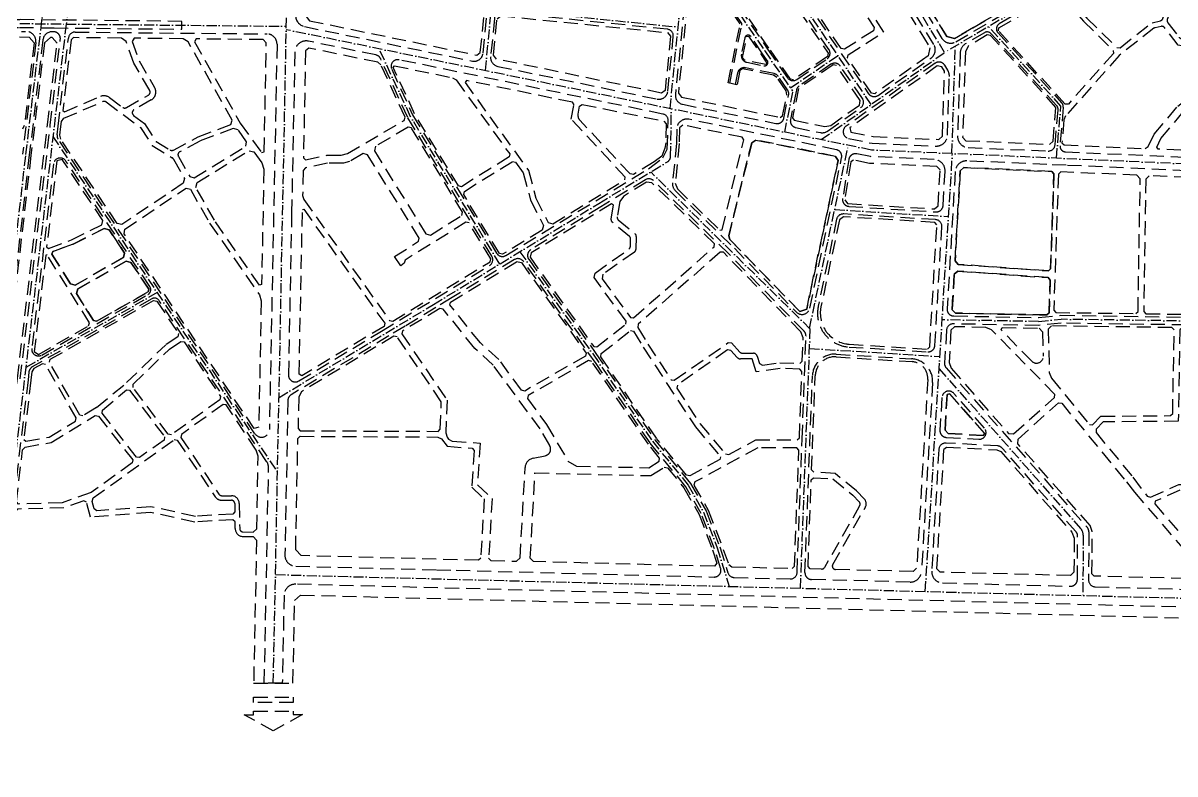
# Model space of a CAD drawing. Header units: metres. Extents: x 566631 to 574417, y 2062953 to 2068466.
# Drawn here: x 569713 to 570737, y 2065749 to 2066417 of the extents above; entities that cross this region are included whole.
import ezdxf

# ---------------------------------------------------------------- set-up
doc = ezdxf.new("R2010")
doc.units = ezdxf.units.M
doc.linetypes.add('ACAD_ISO10W100', pattern=[18.5, 12, -3, 0.5, -3])
doc.linetypes.add('HIDDEN', pattern=[0.375, 0.25, -0.125])
for name, color, linetype in [('LogDg phu', 7, 'CONTINUOUS'), ('TimDg', 222, 'CONTINUOUS'), ('ViaHeSphu', 32, 'CONTINUOUS')]:
    doc.layers.add(name, color=color, linetype=linetype)

msp = doc.modelspace()

# ---------------------------------------------------------------- linework, layer by layer
at = {"layer": 'LogDg phu', "linetype": 'HIDDEN', "ltscale": 50}
for points in [[(570440.3, 2066482.4, -0.370881), (570432.6, 2066483.6), (570369.8, 2066557.9), (570332.4, 2066614.4, -0.125421), (570331.5, 2066617.2), (570303.5, 2066595.5, 0.396816), (570302.8, 2066591.5), (570464.6, 2066354.4, 0.419095), (570473, 2066352.9), (570520, 2066386.1, 0.395542), (570522.5, 2066398.2), (570467.1, 2066488.3, 0.414214), (570454.7, 2066491.2)], [(570951.9, 2066603.1, 0.44903), (570945.3, 2066609.2), (570932.1, 2066607.9), (570914.4, 2066603.5), (570894.2, 2066593), (570836.9, 2066564), (570819.5, 2066556.8), (570704.4, 2066489.1), (570580.7, 2066416.4, 0.476007), (570579.5, 2066408.7), (570636.5, 2066346.1, -0.208888), (570637.7, 2066342.3), (570634.8, 2066308.1, 0.426383), (570639.6, 2066302.7), (570934.2, 2066289.6, 0.420275), (570944.7, 2066299.4)], [(570641, 2066513.7), (570635.1, 2066517.5), (570626.1, 2066535.4), (570626.5, 2066542.3), (570610.8, 2066573.4, 0.438535), (570598, 2066577), (570478.8, 2066503.7, 0.414214), (570475.8, 2066491.3), (570529.8, 2066403.6, 0.407251), (570542, 2066400.5), (570657.8, 2066468, 0.397184), (570660.1, 2066475.9)], [(570132.1, 2066497.5, 0.41277), (570126.8, 2066504.1), (569963.4, 2066520.7, 0.438366), (569956.8, 2066514.9), (569955, 2066424.1, 0.361591), (569963, 2066414.1), (570112.2, 2066383.4, 0.445651), (570121.7, 2066390.5)], [(570342.7, 2066520.6, 0.416416), (570334.3, 2066522.2), (570309.9, 2066505.3, 0.219916), (570307.4, 2066501), (570306.8, 2066494.9, 0.176112), (570307.3, 2066492.9), (570374.7, 2066394.1), (570392.4, 2066368.6, 0.41252), (570400.7, 2066367), (570427.7, 2066385.4, 0.414214), (570429.2, 2066393.8)], [(569741.4, 2066419.9), (569709.7, 2066420.3, -0.255677), (569641.5, 2066458.6), (569637.1, 2066465.8), (569631.1, 2066462.1), (569635.6, 2066454.9, 0.255677), (569709.6, 2066413.3), (569740.4, 2066412.9), (569853.8, 2066411.7), (569853.9, 2066418.7)], [(570393.4, 2066353.2, 0.204591), (570392.5, 2066357.8), (570384.2, 2066369.8, 0.193246), (570380.5, 2066372.2), (570355.2, 2066377.4, 0.414214), (570348.1, 2066372.8), (570346, 2066362.6), (570341.1, 2066363.6), (570351.8, 2066415.4, 0.203058), (570351.3, 2066417.7), (570342.1, 2066431.2, 0.212323), (570338, 2066433.8), (570307.4, 2066437.9, 0.424984), (570300.6, 2066432.6), (570292.8, 2066353.6, 0.384061), (570299.1, 2066345), (570382.1, 2066327.9, 0.414214), (570389.2, 2066332.6)], [(570285.5, 2066411.7), (570138.3, 2066426.6, 0.415388), (570131.8, 2066421.2), (570128.5, 2066387.3, 0.383462), (570134.8, 2066378.7), (570276.5, 2066349.6, 0.445025), (570286.1, 2066356.7), (570290.9, 2066405.2, 0.41365)], [(570369.7, 2066390.8), (570360, 2066405.1, 0.66243), (570354.5, 2066404), (570351.5, 2066389.4, 0.414214), (570356.2, 2066382.3), (570371.4, 2066379.2, 0.6761), (570374.5, 2066383.9)], [(570633, 2066340.1, 0.208888), (570631.8, 2066343.9), (570573.7, 2066407.6, 0.355007), (570567.5, 2066408.6), (570550.5, 2066398.6, 0.257245), (570546.1, 2066391.1), (570543.7, 2066316.8, 0.410583), (570553.2, 2066306.5), (570624.1, 2066303.4, 0.402148), (570630.4, 2066308.9)], [(570129.5, 2066209.9), (570054.7, 2066333.2), (570030.7, 2066385.4, 0.238536), (570026.5, 2066388.8), (569966.4, 2066401.1, 0.468872), (569954.4, 2066391.5), (569951.5, 2066248.2), (569948.7, 2066104.2, 0.590039), (569957.8, 2066098.9), (570031.3, 2066143.2), (570127.5, 2066201.6, 0.413892)], [(570268.9, 2066287.7), (570281.7, 2066297.4), (570285.4, 2066305), (570286.4, 2066330.2, 0.367472), (570281.7, 2066336.3), (570227.1, 2066347.5), (570047.1, 2066384.5, 0.614812), (570040.5, 2066376.1), (570059.1, 2066335.6), (570133.8, 2066212.5, 0.414778), (570142, 2066210.5)], [(570523.7, 2066381.4), (570444.5, 2066325.4, 0.656426), (570446.8, 2066314.6), (570467.7, 2066310.3), (570524.3, 2066307.8, 0.417851), (570534.7, 2066317.5), (570536.4, 2066369.8, 0.145658), (570534.9, 2066375.3), (570532.3, 2066379.6, 0.43446)], [(570457.5, 2066341.9, 0.409349), (570459, 2066350.2), (570439.4, 2066378.9, 0.414214), (570431.1, 2066380.5), (570402.9, 2066361.3, 0.194747), (570400.4, 2066357.5), (570395.1, 2066331.4, 0.414214), (570399.7, 2066324.3), (570421.7, 2066319.8, 0.207419), (570428, 2066321.1)], [(570440.6, 2066297.5, 0.415898), (570435.9, 2066304.6), (570304.7, 2066331.6, 0.469735), (570293.9, 2066322.9), (570293.7, 2066310.3), (570290.2, 2066275.2, 0.228324), (570292.9, 2066267.9), (570345.2, 2066216.9), (570400.4, 2066160.2, 0.599683), (570412.3, 2066163.7)], [(570532.6, 2066285.3, 0.418485), (570523, 2066295.8), (570466.3, 2066298.4), (570454.1, 2066300.9, 0.427447), (570447, 2066295.9), (570441.5, 2066261.1, 0.442549), (570447, 2066254.2), (570524.4, 2066249.3, 0.415145), (570530.8, 2066255)], [(569825.4, 2066182.8), (569750.8, 2066294.5, 0.696865), (569739.8, 2066291.9), (569720.4, 2066127.9, 0.61522), (569729.3, 2066122), (569823.7, 2066175.7, 0.435395)], [(570773.4, 2066249.1), (570772, 2066279.4, 0.387648), (570766.3, 2066285.1), (570640.2, 2066290.7), (570623.2, 2066291.4), (570552, 2066294.6, 0.409955), (570541.6, 2066285.2), (570534.4, 2066163, 0.426013), (570540.3, 2066156.7), (570615.6, 2066155.3), (570635.6, 2066157.3), (570763.6, 2066155.5, 0.3977), (570769.7, 2066161.1), (570772.1, 2066196)], [(570408.9, 2066138.8, 0.205334), (570407.2, 2066143.2), (570340.2, 2066212), (570273.4, 2066277, 0.342009), (570266.1, 2066277.9), (570226.5, 2066253.8), (570164.2, 2066215.7, 0.435025), (570162.4, 2066207.1), (570221.5, 2066124.3), (570274.6, 2066046.5), (570306.2, 2066007.8), (570320.1, 2065983.4), (570332.3, 2065951.3), (570339.5, 2065928.4, 0.320707), (570345.1, 2065924.2), (570394.8, 2065922.9, 0.410745), (570401, 2065928.6), (570405.5, 2066047.4)], [(570529.7, 2066236, 0.413283), (570524.1, 2066242.4), (570442.4, 2066247.4, 0.371928), (570436.1, 2066242.7), (570419.8, 2066165.3, 0.457586), (570447.2, 2066129.1), (570517.1, 2066124.8, 0.415355), (570523.5, 2066130.4)], [(570302.1, 2066004.9), (570270.3, 2066043.8), (570222.2, 2066114.4), (570212.3, 2066128.5), (570157.7, 2066205.2, 0.393704), (570149.6, 2066206.8), (570094.4, 2066173.1), (570079.8, 2066164.2), (570052.5, 2066147.7), (570037.9, 2066139), (569951.1, 2066086.7, 0.257831), (569948.2, 2066081.7), (569945.5, 2065944.4, 0.412437), (569955.2, 2065934.2), (570080.7, 2065931), (570097.7, 2065930.6), (570327.1, 2065924.6, 0.514338), (570333, 2065932.4), (570327.6, 2065949.6), (570315.6, 2065981.2)], [(570940.7, 2066130.5, 0.415768), (570934.8, 2066136.7), (570889.7, 2066137.5), (570778.6, 2066144.3), (570765.6, 2066148.5), (570635.9, 2066150.3), (570615.9, 2066148.3), (570540, 2066149.7, 0.401645), (570533.9, 2066144.1), (570532.1, 2066114.9, 0.199019), (570533.6, 2066110.5), (570658.9, 2065968.8, -0.184667), (570660.4, 2065964.8), (570660.2, 2065921.9, 0.408534), (570666, 2065915.9), (570763.2, 2065913.3), (570784.1, 2065912.8), (570927.5, 2065909.1, 0.414875), (570935.7, 2065916.9)], [(570501.4, 2065920.1), (570413.8, 2065922.4, -0.417691), (570408, 2065928.6), (570414.6, 2066103.6, -0.421553), (570435.8, 2066122.8), (570502.8, 2066118.6, -0.413074), (570521.5, 2066097.5), (570511.6, 2065929.5, -0.404594)], [(570540.3, 2066087.9, 0.66911), (570529.8, 2066084.3), (570528, 2066055.1, 0.415126), (570533.7, 2066048.7), (570562.7, 2066047.1, 0.666123), (570567.5, 2066057.1)], [(570583.3, 2066039.2, 0.200392), (570579.2, 2066041.2), (570533.4, 2066043.7, 0.413301), (570527, 2066038.1), (570520.7, 2065929.9, 0.423899), (570530.4, 2065919.4), (570644, 2065916.4, 0.419916), (570650.2, 2065922.4), (570650.4, 2065961, 0.184667), (570648.9, 2065965)]]:
    msp.add_lwpolyline(points, format="xyb", close=True, dxfattribs=at)
for points in [[(569632.6, 2066453.1, 0.270605), (569714.7, 2066409.8, -0.46256), (569724.1, 2066399.8), (569712.3, 2066300.7)], [(569710.2, 2066100.8), (569736.9, 2066326.4), (569745.8, 2066402.7, 0.445916), (569739.9, 2066409.4), (569738.4, 2066409.4, 0.382858), (569730.4, 2066402.3), (569718.2, 2066300), (569683.7, 2066000.4)], [(569918.9, 2066052), (569743.9, 2066313.8, -0.178644), (569742.9, 2066317.8), (569743.8, 2066325.5), (569753, 2066403.9, -0.383206), (569759, 2066409.2), (569929.6, 2066407.5, -0.41706), (569938.5, 2066398.3), (569931.7, 2066055.7, -0.733928), (569918.9, 2066052)], [(570925.1, 2065893.1), (569955.1, 2065918.2, 0.415992), (569944.8, 2065908.4), (569943.2, 2065830.1), (569927.2, 2065830.1), (569931, 2066021.6, 0.15345), (569929.3, 2066027.4), (569833.8, 2066170.3, 0.393345), (569827.1, 2066171.9), (569720.9, 2066111.5, 0.238221), (569717.9, 2066106.9), (569717.1, 2066100), (569696.7, 2065927.8)]]:
    msp.add_lwpolyline(points, format="xyb", dxfattribs=at)
msp.add_lwpolyline([(570428, 2066321.1), (570457.5, 2066341.9)], dxfattribs=at)
for points in [[(569917.7, 2065817.7), (569952.8, 2065817.7), (569952.8, 2065813), (569917.7, 2065812.9)], [(569952.8, 2065802.2), (569961.1, 2065802.2), (569935.2, 2065787.8), (569909.4, 2065802.1), (569917.7, 2065802.1), (569917.7, 2065805.3), (569952.8, 2065805.3)]]:
    msp.add_lwpolyline(points, close=True, dxfattribs=at)
at = {"layer": 'TimDg', "linetype": 'ACAD_ISO10W100', "ltscale": 0.75}
for p, q in [((569813.2, 2066941.2), (569751.1, 2066416.3)), ((569935.2, 2065830.1), (569953.8, 2066767.2)), ((570532.2, 2066391), (570373.7, 2066648.9)), ((570466.9, 2066344.8), (570288.8, 2066605.8)), ((570831.7, 2066567.5), (570532.9, 2066391.5)), ((570123.8, 2066374.9), (570139.7, 2066539.3)), ((570288, 2066341.1), (570305.5, 2066518)), ((570303.1, 2066493.7), (570372.2, 2066392.5)), ((569751, 2066416.3), (569693.6, 2065928.1)), ((570635.6, 2066343.4), (570571.2, 2066414.1)), ((570467, 2066304.3), (569946.7, 2066411.3)), ((570057.3, 2066333.8), (570029.3, 2066394.3)), ((570372.2, 2066392.4), (570397, 2066356.6)), ((570538.7, 2066301.2), (570541.7, 2066396.7)), ((570395, 2066359.5), (570437.2, 2066388.3)), ((570422.5, 2066313.5), (570532.9, 2066391.5)), ((570397, 2066355.6), (570389.7, 2066320.2)), ((570288.5, 2066298.8), (570289.2, 2066340.9)), ((570631.6, 2066297), (570635.6, 2066343.4)), ((570136.6, 2066202.9), (570057.1, 2066334.1)), ((569739.2, 2066316.3), (569939, 2066017.5)), ((570412, 2066145.7), (570446.5, 2066308.5)), ((570954.8, 2066282.7), (570467, 2066304.3)), ((570515, 2065911.8), (570539.1, 2066301.1)), ((570224.7, 2066256.8), (570285.6, 2066293.8)), ((570412.7, 2066145.1), (570270.8, 2066284.8)), ((570077.7, 2066167), (570224.7, 2066256.8)), ((570434.4, 2066251.4), (570535.7, 2066245.1)), ((569832, 2066177.5), (569715.1, 2066111)), ((569940.3, 2066084.3), (570077.7, 2066167)), ((570404, 2065914.6), (570412.8, 2066149.4)), ((570615.7, 2066151.8), (570530, 2066153.4)), ((570615.7, 2066151.8), (570635.8, 2066153.8)), ((570766.2, 2066152), (570635.8, 2066153.8)), ((570412, 2066127.9), (570528, 2066120.6)), ((570653.2, 2065967.8), (570527.3, 2066110.1)), ((570655.4, 2065961.7), (570655.1, 2065908.1)), ((569937.2, 2065926.7), (570945.8, 2065900.6))]:
    msp.add_line(p, q, dxfattribs=at)
msp.add_lwpolyline([(569680.8, 2066000.8), (569715.2, 2066300.3), (569743.4, 2066536.9), (569754.9, 2066636.1, 0.129356), (569747.8, 2066686.5), (569675, 2066859.4, -0.010178)], format="xyb", dxfattribs=at)
for points in [[(570129.1, 2066430.5), (570295.2, 2066413.7)], [(569709.7, 2066416.8), (569751, 2066416.3), (569946.8, 2066414.3)], [(570154.5, 2066213.9), (570219.5, 2066122.7), (570272.3, 2066045.3), (570304.2, 2066006.4), (570317.9, 2065982.2), (570330, 2065950.4), (570340.7, 2065916.3)]]:
    msp.add_lwpolyline(points, dxfattribs=at)
for centre, radius, start, end in [((570282.5, 2066298.9), 6, 301.2854, 359.0284), ((570646.4, 2065961.8), 9, 359.6315, 41.4826)]:
    msp.add_arc(centre, radius, start, end, dxfattribs=at)
at = {"layer": 'ViaHeSphu', "linetype": 'HIDDEN', "ltscale": 50}
for points in [[(570656.9, 2066477.4), (570654.8, 2066470.4), (570541, 2066403.4), (570534.1, 2066405.2), (570479.9, 2066493.2), (570481.6, 2066500.1), (570601.8, 2066574), (570608.3, 2066572.2), (570656.9, 2066477.4)], [(570310.1, 2066503), (570336.7, 2066521.4), (570339.5, 2066520.9), (570428.6, 2066390.3), (570428.1, 2066387.5), (570397.8, 2066366.8), (570395, 2066367.4), (570375.9, 2066395), (570310.2, 2066491.3), (570309.3, 2066494.9), (570310.1, 2066503)], [(570460.7, 2066490.2), (570510.9, 2066408.6)], [(570510.9, 2066408.6), (570519.1, 2066395.2), (570517.6, 2066388.1), (570470, 2066354.4), (570467.2, 2066354.9), (570445.9, 2066386.2), (570446.4, 2066389), (570478, 2066409.2), (570442.7, 2066463.7)], [(569709.5, 2066404.8), (569718.1, 2066404.7), (569722.5, 2066399.6), (569713.8, 2066326.1), (569712.1, 2066322.8)], [(570060.9, 2066336.6), (570041.9, 2066377.8), (570043, 2066379.2), (570094.7, 2066368.6), (570097.9, 2066366.6), (570145.4, 2066300.8), (570144.9, 2066298.1), (570102.5, 2066271.7), (570099.8, 2066272.4), (570060.9, 2066336.5)], [(570901.1, 2066356.6), (570932, 2066356.6), (570934, 2066354.6), (570932.7, 2066298.7), (570929.6, 2066295.9), (570722, 2066305), (570720.9, 2066306.9), (570724.5, 2066314.5), (570744.4, 2066338.2), (570798.2, 2066380.7), (570801.1, 2066380.4), (570815, 2066362.7), (570817.2, 2066349.6), (570823.1, 2066338.7), (570846.7, 2066346.2), (570861.1, 2066348.6)], [(570168.7, 2066261.4), (570179.7, 2066239.9), (570183.7, 2066238.8), (570247.8, 2066277.8), (570248.1, 2066280.3), (570200.2, 2066331.6), (570202.7, 2066344.4), (570201.2, 2066346.7), (570106.9, 2066366.1), (570105.7, 2066364.3), (570162.2, 2066286)], [(569783.6, 2066241.7), (569747.4, 2066295.9), (569742.7, 2066294.8), (569733.6, 2066218.1), (569735.3, 2066216.8), (569755.7, 2066224.4), (569782.6, 2066237.9), (569783.6, 2066241.7)], [(570163.9, 2066259.8), (570175.5, 2066237.3), (570174.3, 2066233), (570139, 2066211.6), (570136.3, 2066212.2), (570104.5, 2066264.7), (570105.1, 2066267.5), (570147.8, 2066294), (570150.7, 2066293.5), (570157.5, 2066284), (570164, 2066259.6)], [(570162.1, 2066286.3), (570168.6, 2066261.6)], [(570771, 2066248.9), (570769.6, 2066276.9), (570767.5, 2066279), (570714.2, 2066281.4), (570711.1, 2066278.5), (570709.2, 2066160.8), (570711.2, 2066158.7), (570764.9, 2066158), (570767.1, 2066160), (570769.6, 2066196.2)], [(569771.7, 2066150.7), (569734, 2066211.2), (569732.8, 2066210.9), (569722.6, 2066125.1), (569726.4, 2066122.6), (569771, 2066148), (569771.7, 2066150.7)], [(569778.1, 2066075.3), (569765.8, 2066067.8), (569763.1, 2066068.5), (569736.1, 2066115.5), (569736.8, 2066118.2), (569828.8, 2066170.6), (569831.7, 2066169.9), (569850.9, 2066141.1), (569850.4, 2066138.3), (569839.6, 2066131.2)], [(570275.9, 2066048), (570226.4, 2066120.5), (570226.9, 2066123.4), (570252.8, 2066143.8), (570255.4, 2066143.3), (570264.1, 2066129), (570310.6, 2066058), (570332.8, 2066031.6), (570332.4, 2066029.2), (570305.7, 2066014.7), (570302.7, 2066015.3), (570276.1, 2066047.7)], [(569804.8, 2066097.5), (569839.7, 2066131.2)], [(569842.9, 2066127.3), (569853.1, 2066134.1), (569855.9, 2066133.6), (569888.3, 2066085.1), (569887.8, 2066082.3), (569844.6, 2066051.1), (569841.8, 2066051.5), (569810.5, 2066093.2), (569810.7, 2066096.2), (569842.8, 2066127.3)], [(569778.1, 2066075.4), (569804.8, 2066097.5)], [(569921.7, 2066032.1), (569920.1, 2066037.5), (569894.5, 2066075.9)], [(570694, 2066009.1), (570700.9, 2065999.9), (570765.9, 2065925), (570764.8, 2065922.8), (570665.2, 2065925.4), (570663.2, 2065927.4), (570663.4, 2065965.2), (570661.5, 2065970.4), (570597.2, 2066043.1), (570597.5, 2066047.3), (570633.5, 2066079.4), (570636.3, 2066079.2), (570694, 2066009.1)], [(569959.1, 2066049.7), (570081.5, 2066049.1), (570084.7, 2066047.5), (570089.7, 2066040.9), (570111.9, 2066039.1), (570113.7, 2066037), (570111.7, 2066004.5), (570122.7, 2065994.1), (570119.7, 2065941.5), (570117.6, 2065939.5), (569960, 2065943.6), (569955.1, 2065948.7), (569957.1, 2066047.7), (569959.1, 2066049.7)], [(570167.9, 2066017.1), (570270.9, 2066014.8), (570282.8, 2066022.3), (570285.7, 2066021.8), (570300.4, 2066003.8), (570313.8, 2065980.3), (570325.7, 2065948.9), (570329.5, 2065936.9), (570327.4, 2065934.1), (570166.6, 2065938.3), (570163.7, 2065941.4), (570167.9, 2066017.1)]]:
    msp.add_lwpolyline(points, dxfattribs=at)
for points in [[(570654.8, 2066470.4), (570656.9, 2066477.4), (570608.3, 2066572.2), (570601.8, 2066574), (570481.6, 2066500.1), (570479.9, 2066493.2), (570534.1, 2066405.2), (570541, 2066403.4)], [(570469.5, 2066413.2), (570468.9, 2066410.4), (570443.1, 2066393.9), (570440.2, 2066394.5), (570413.3, 2066434), (570413.8, 2066436.8), (570440.6, 2066454), (570443.4, 2066453.4)], [(570632.4, 2066443.3), (570635.4, 2066442.8), (570655.6, 2066418.9), (570682.1, 2066392.9), (570682.2, 2066390), (570642.2, 2066345), (570639.5, 2066345), (570580.1, 2066410.3), (570580.5, 2066412.8)], [(570298.1, 2066351.3), (570385.8, 2066333.3), (570388.1, 2066334.8), (570391.9, 2066353.4), (570391.2, 2066357), (570383.1, 2066368.8), (570380, 2066370.8), (570352.5, 2066376.5), (570350.1, 2066374.9), (570347.5, 2066362.3), (570339.7, 2066363.9), (570350.4, 2066416.4), (570339.8, 2066432), (570305.5, 2066436.7), (570303.4, 2066434.9), (570295.4, 2066354.9)], [(570134.2, 2066421), (570137.5, 2066423.6), (570285.7, 2066408.7), (570288.4, 2066405.4), (570283.6, 2066357.3), (570280.4, 2066354.9), (570133.8, 2066385.1), (570131.1, 2066388.7)], [(569866.7, 2066403.1), (569865.2, 2066400.5), (569905.8, 2066328.2), (569924.7, 2066302), (569927.1, 2066302.8), (569929, 2066399.5), (569926.1, 2066402.5)], [(570357.8, 2066405.5), (570374.2, 2066381.6), (570373.3, 2066380.3), (570354.1, 2066384.3), (570352.5, 2066386.7), (570356.3, 2066405.2)], [(570551.1, 2066312.6), (570625.4, 2066309.3), (570628.6, 2066312.2), (570631.2, 2066342.2), (570573.1, 2066406.1), (570570, 2066406.6), (570553.5, 2066396.9), (570550.6, 2066392), (570548.2, 2066315.8)], [(569966.9, 2066394.9), (569963.9, 2066392.5), (569962, 2066297.2), (569963.9, 2066295.6), (569982.7, 2066299.6), (569995.6, 2066299.6), (570001.2, 2066301.1), (570051.5, 2066330.6), (570052.4, 2066333.4), (570030.9, 2066380.1), (570028.2, 2066382.3)], [(570425.6, 2066325.1), (570430.9, 2066326.2), (570456.4, 2066344.2), (570457.1, 2066348.4), (570435.9, 2066379.5), (570433.1, 2066380.1), (570402.3, 2066359), (570396.9, 2066333), (570398.5, 2066330.7)], [(570529.6, 2066378.2), (570525.6, 2066379.1), (570448, 2066324.2), (570448.8, 2066320.3), (570468.5, 2066316.3), (570527.1, 2066313.7), (570530.2, 2066316.5), (570532, 2066374.3)], [(570070.8, 2066229.7), (570074.9, 2066228.7), (570102.9, 2066246.1), (570103.5, 2066248.9), (570058, 2066323.9), (570055.2, 2066324.6), (570026.2, 2066307.7), (570025.2, 2066303.6)], [(570352.1, 2066315.7), (570299.4, 2066326.5), (570296.4, 2066324.1), (570296.2, 2066310.1), (570292.7, 2066274.8), (570294.5, 2066269.7), (570332.4, 2066232.9), (570334.3, 2066233.4), (570353.6, 2066313.4)], [(570353.6, 2066313.4), (570352.1, 2066315.7), (570299.4, 2066326.5), (570296.4, 2066324.1), (570296.2, 2066310.1), (570292.7, 2066274.8), (570294.5, 2066269.7), (570332.4, 2066232.9), (570334.3, 2066233.4)], [(570435.2, 2066298.6), (570437.5, 2066295.1), (570409.5, 2066162.7), (570403.3, 2066160.8), (570341.2, 2066224.6), (570340.3, 2066227.9), (570360.6, 2066310.8), (570364.4, 2066313.2)], [(570437.5, 2066295.1), (570435.2, 2066298.6), (570364.4, 2066313.2), (570360.6, 2066310.8), (570340.3, 2066227.9), (570341.2, 2066224.6), (570403.3, 2066160.8), (570409.5, 2066162.7)], [(569866.3, 2066271.1), (569867.4, 2066275.3), (569913.6, 2066303.7), (569917.9, 2066302.8), (569925.1, 2066292.9), (569926.8, 2066287.4), (569924.8, 2066184.6), (569923, 2066184), (569882.8, 2066241.8)], [(570038.6, 2066152.7), (570041.5, 2066152.1), (570127.9, 2066204.8), (570128.6, 2066207.6), (570109.3, 2066239.4), (570106.5, 2066240.1), (570052.4, 2066206.4), (570051.7, 2066203.7), (570048.7, 2066201.3), (570043.1, 2066209.5), (570064.3, 2066223.1), (570064.9, 2066225.9), (570019.1, 2066300.1), (570015, 2066301.1), (570003.1, 2066294.1), (569997.5, 2066292.6), (569983.4, 2066292.6), (569963.8, 2066288.4), (569961.8, 2066286), (569961.3, 2066263.8), (569962.4, 2066260.2)], [(570528.2, 2066286.6), (570525.3, 2066289.7), (570465.5, 2066292.4), (570451, 2066295.4), (570448.7, 2066293.8), (570443.3, 2066259.9), (570445.8, 2066256.7), (570523.1, 2066251.9), (570526.3, 2066254.7)], [(570549.3, 2066288.7), (570627.4, 2066285.2), (570629.4, 2066283.1), (570626.4, 2066198.7), (570624.4, 2066196.8), (570544.2, 2066202.6), (570541.4, 2066205.8), (570546.1, 2066285.8)], [(570629.4, 2066283.1), (570627.4, 2066285.2), (570549.3, 2066288.7), (570546.1, 2066285.8), (570541.4, 2066205.8), (570544.2, 2066202.6), (570624.4, 2066196.8), (570626.4, 2066198.7)], [(570629.2, 2066161.9), (570631.1, 2066159.8), (570702.2, 2066158.9), (570704.2, 2066160.8), (570706.1, 2066278.7), (570703.2, 2066281.9), (570635.4, 2066284.9), (570633.4, 2066282.9)], [(570706.1, 2066278.7), (570703.2, 2066281.9), (570635.4, 2066284.9), (570633.4, 2066282.9), (570629.2, 2066161.9), (570631.1, 2066159.8), (570702.2, 2066158.9), (570704.2, 2066160.8)], [(570769.6, 2066196.1), (570770.9, 2066249.1), (570769.6, 2066276.9), (570767.5, 2066279), (570714.2, 2066281.4), (570711.1, 2066278.5), (570709.2, 2066160.8), (570711.2, 2066158.7), (570764.9, 2066158), (570767.1, 2066160)], [(569922.8, 2066175.5), (569924.5, 2066170.1), (569922.2, 2066057.8), (569918.2, 2066056.6), (569802.5, 2066229.8), (569803.3, 2066233.9), (569857.6, 2066270.4), (569861.5, 2066269.4), (569878.6, 2066239.1)], [(569958.2, 2066105), (569961.1, 2066251.4), (569962.3, 2066251.7), (570034.3, 2066150.2), (570033.7, 2066147.5), (569960.7, 2066103.6)], [(569754.9, 2066185.2), (569738.4, 2066211.7), (569739.3, 2066214.1), (569757.3, 2066220.7), (569784.9, 2066234.5), (569789.2, 2066233.4), (569803, 2066212.7), (569802.1, 2066208.8), (569759.1, 2066184.2)], [(569803, 2066212.7), (569789.2, 2066233.4), (569784.9, 2066234.5), (569757.3, 2066220.7), (569739.3, 2066214.1), (569738.4, 2066211.7), (569754.9, 2066185.2), (569759.1, 2066184.2), (569802.1, 2066208.8)], [(569804.3, 2066205.4), (569808.6, 2066204.4), (569824.4, 2066180.7), (569823.8, 2066178.1), (569778, 2066152), (569775.2, 2066152.7), (569760.2, 2066176.7), (569761.3, 2066180.8)], [(569808.6, 2066204.4), (569804.3, 2066205.4), (569761.3, 2066180.8), (569760.2, 2066176.7), (569775.2, 2066152.7), (569778, 2066152), (569823.8, 2066178.1), (569824.4, 2066180.7)], [(570212.7, 2066121.1), (570158.8, 2066090), (570155.9, 2066090.7), (570135.9, 2066117.9), (570119.4, 2066132.7), (570092.3, 2066166.5), (570092.7, 2066169.1), (570151.6, 2066205.1), (570155.9, 2066204.2), (570213.3, 2066123.7)], [(570626.1, 2066188.7), (570625.1, 2066159.6), (570623, 2066157.6), (570541.7, 2066159.2), (570538.9, 2066162.2), (570540.7, 2066193.9), (570543.9, 2066196.6), (570624.2, 2066190.8)], [(570626.1, 2066188.7), (570624.2, 2066190.8), (570543.9, 2066196.6), (570540.7, 2066193.9), (570538.9, 2066162.2), (570541.7, 2066159.2), (570623, 2066157.6), (570625.1, 2066159.6)], [(570541, 2066147.2), (570537.8, 2066144.2), (570536.1, 2066115.4), (570537.9, 2066110.2), (570589.1, 2066052.2), (570593.4, 2066052), (570630, 2066084.3), (570630.1, 2066087), (570574, 2066144.4), (570568.9, 2066146.6)], [(570663.8, 2066060), (570671.2, 2066067.6), (570733, 2066068.1), (570735, 2066070.1), (570736.3, 2066144.4), (570734.3, 2066146.4), (570627.2, 2066147.9), (570624.3, 2066144.9), (570625.2, 2066106.6), (570627.2, 2066101.3), (570661.1, 2066060.1)], [(570042.5, 2066138.8), (569960.4, 2066089.4), (569957.8, 2066084.9), (569957.2, 2066056.7), (569959.2, 2066054.7), (570081.7, 2066054.1), (570083.7, 2066056.1), (570084.6, 2066080.5), (570045.3, 2066138.2)], [(570178.2, 2066060.1), (570197.2, 2066027.7), (570204.7, 2066023.3), (570269, 2066021.8), (570278.3, 2066027.7), (570278.7, 2066030.3), (570268.7, 2066042.6), (570218.4, 2066116.3), (570215.6, 2066117), (570161.7, 2066086), (570161.2, 2066083.4)], [(569719.6, 2066099.7), (569713.3, 2066047), (569715.1, 2066045.3), (569736, 2066049), (569759.3, 2066063.2), (569760, 2066066), (569732.6, 2066113.5), (569729.9, 2066114.3), (569722.4, 2066110), (569720.5, 2066107)], [(569816.3, 2066030.8), (569813.5, 2066031.2), (569782.9, 2066070.2), (569783.2, 2066073.1), (569804.7, 2066090.9), (569807.4, 2066090.6), (569838.5, 2066049.2), (569838.1, 2066046.4)], [(570534.4, 2066086.8), (570536.6, 2066087.5), (570567.6, 2066052.5), (570566.6, 2066050.4), (570535.4, 2066052.2), (570532.6, 2066055.3)], [(570536.6, 2066087.5), (570534.4, 2066086.8), (570532.6, 2066055.3), (570535.4, 2066052.2), (570566.6, 2066050.4), (570567.6, 2066052.5)], [(569706.8, 2065991.5), (569712.3, 2066037.8), (569714.5, 2066040.2), (569737.8, 2066044.2), (569776.9, 2066068.1), (569779.8, 2066067.6), (569810.2, 2066028.8), (569809.8, 2066026.1), (569773.2, 2065999.7), (569747.4, 2065990.5), (569708.5, 2065989.5)], [(570875.2, 2066007.4), (570869.7, 2066002), (570741.4, 2066001.9), (570719.5, 2065992), (570719, 2065989.7), (570776, 2065924), (570779.3, 2065922.4), (570920.7, 2065918.8), (570923.8, 2065921.7), (570927.3, 2066071.8), (570925.4, 2066073.7), (570902.2, 2066072.8), (570877.6, 2066066.3), (570875.7, 2066063.8)], [(570322, 2065984.1), (570340.4, 2065935.6), (570342.9, 2065933.7), (570396.6, 2065932.3), (570398.7, 2065934.3), (570402.6, 2066037.5), (570400.7, 2066039.5), (570366, 2066039.5), (570310.1, 2066009.1), (570309.3, 2066006.4)], [(570582.1, 2066036.1), (570645.4, 2065964.4), (570647.4, 2065959.2), (570647.2, 2065928.8), (570644.2, 2065925.9), (570528.1, 2065928.9), (570525.3, 2065932), (570531.6, 2066038.3), (570533.7, 2066040.2), (570578.7, 2066037.7)]]:
    msp.add_lwpolyline(points, close=True, dxfattribs=at)
for points in [[(569964.5, 2066422.9), (569967.4, 2066419.3), (570116.1, 2066388.7), (570119.3, 2066391.1), (570126.5, 2066465.2), (570123.8, 2066467.8), (570042.2, 2066458.4, -0.477522), (570027.7, 2066472.6), (570031.3, 2066509.8), (570029.5, 2066512), (569969.4, 2066518.1), (569966.3, 2066515.4)], [(570460.8, 2065993.9), (570453.9, 2066001.1), (570434.7, 2066016.7), (570415.9, 2066017.8), (570413.9, 2066019.9), (570417.1, 2066103.5, -0.421553), (570435.7, 2066120.4), (570503.2, 2066116.1, -0.413074), (570517.2, 2066100.3), (570507.3, 2065932.5), (570504.1, 2065929.5), (570435.2, 2065931.3, -0.566791), (570432.7, 2065935.8), (570461.7, 2065986.8, 0.334657)]]:
    msp.add_lwpolyline(points, format="xyb", close=True, dxfattribs=at)
for points in [[(570776.5, 2066421.3), (570799.2, 2066420.6), (570828.2, 2066438.1), (570828.9, 2066442), (570769.3, 2066518.1), (570761.9, 2066519.5), (570703.1, 2066484.9), (570702.4, 2066482.1), (570721.6, 2066448.7), (570731.8, 2066427.9, -0.199979), (570732, 2066425.6), (570730.2, 2066420.3, 0.252614), (570730.7, 2066417.5), (570740.7, 2066404.5, 0.368272), (570744.5, 2066403.7), (570777, 2066421.4)], [(570718, 2066446.8), (570698.9, 2066480.1), (570696.2, 2066480.8), (570639.4, 2066447.4), (570638.9, 2066444.8), (570658.5, 2066421.6), (570685.3, 2066395.5), (570688.3, 2066395.3), (570716.6, 2066417.5), (570724.1, 2066419.3, 0.258042), (570726.3, 2066421.2), (570727.7, 2066425.3, 0.199979), (570727.5, 2066427.6), (570718, 2066446.8)], [(570687.3, 2066388.2), (570639.8, 2066334.7), (570638.3, 2066331.2), (570636.5, 2066310.8), (570638.4, 2066308.8), (570710.4, 2066305.6), (570713.3, 2066307.3), (570718.6, 2066318.4), (570739.5, 2066343.3), (570799, 2066390.3), (570799.8, 2066393.3), (570790.6, 2066414.1, 0.288066), (570787.9, 2066415.9), (570778.7, 2066416.2, 0.133647), (570777.2, 2066415.8), (570742.7, 2066397), (570739.7, 2066397.6), (570727.7, 2066413.2, 0.293441), (570724.6, 2066414.2), (570719.5, 2066413, 0.109124), (570718.3, 2066412.5), (570687.4, 2066388.3)], [(569908.1, 2065960.7, -0.4015), (569901.3, 2065967.6), (569901.2, 2065973.6), (569899.2, 2065975.5), (569880.7, 2065974.6), (569865.5, 2065973.4), (569826, 2065982), (569772.6, 2065977.9), (569769, 2065991.1), (569766.6, 2065992.4), (569748.9, 2065986), (569708, 2065985), (569705.8, 2065983), (569699.2, 2065927.5), (569687.3, 2065928.9), (569707.7, 2066101.1), (569734.4, 2066326.7), (569742.9, 2066399.4), (569738.5, 2066404.4), (569737.1, 2066404.4), (569731.6, 2066399.5), (569719.7, 2066299.8), (569685.2, 2066000.3), (569653.8, 2065738.2)], [(569789.4, 2066351), (569801.3, 2066342.2, 0.296504), (569804.6, 2066342), (569824.2, 2066353.2, 0.417852), (569825.3, 2066357.3), (569811.3, 2066381.4), (569804.3, 2066400.9), (569800.2, 2066403.8), (569757.6, 2066404.2), (569755.4, 2066402.2), (569748, 2066339.5), (569749.6, 2066338.3), (569781.5, 2066351.9, -0.265664), (569789.4, 2066351)], [(569826.7, 2066348.9), (569811.3, 2066340.1, 0.54261), (569811, 2066335.1), (569820.8, 2066327.8), (569831.1, 2066312), (569843.4, 2066304.4, 0.266504), (569846.4, 2066304.3), (569868.3, 2066315.9), (569897.3, 2066327), (569898.7, 2066330.7), (569859.4, 2066400.6), (569855, 2066403.2), (569811.6, 2066403.7), (569809.6, 2066400.9), (569815.8, 2066383.5), (569829.7, 2066359.8, -0.417852), (569826.7, 2066348.9)], [(569786.5, 2066347), (569817.1, 2066324.3), (569827.6, 2066308.3), (569845.4, 2066297.3, -0.126821), (569846.5, 2066296.2), (569856.1, 2066279), (569855.1, 2066274.7), (569800.5, 2066238.1), (569796.4, 2066238.9), (569746.3, 2066313.8), (569745.4, 2066317.5), (569746.3, 2066325.3), (569746.8, 2066329.8), (569748.9, 2066332.6), (569783.5, 2066347.3, -0.265664), (569786.5, 2066347)], [(570206.2, 2066336.1), (570207.6, 2066343.4), (570210, 2066344.9), (570282.6, 2066330), (570284.5, 2066327.7), (570284.2, 2066310.8), (570283.5, 2066305.8), (570280.7, 2066298.8), (570274, 2066293.8), (570255.6, 2066282.6), (570252.5, 2066283), (570207.7, 2066330.9, -0.241636), (570206.2, 2066336.1)], [(569850.8, 2066298.6), (569860.9, 2066280.7), (569864.9, 2066279.7), (569910.7, 2066307.7), (569911.5, 2066311.7), (569904, 2066322.1), (569899.5, 2066323.5), (569869.9, 2066312.2), (569852, 2066302.7, 0.42138), (569850.8, 2066298.6)], [(570242, 2066242.2), (570257, 2066229.7, -0.233003), (570258, 2066227.3), (570257.6, 2066215.9, -0.233003), (570256.3, 2066213.5), (570228.3, 2066193.8), (570227.6, 2066189.6), (570252.8, 2066155.3), (570255.5, 2066155), (570327.3, 2066218.3), (570327.4, 2066221), (570271.9, 2066275), (570267.1, 2066275.6), (570246.7, 2066263.1), (570243.5, 2066258.6), (570241, 2066245, 0.271484), (570242, 2066242.2)], [(570252.9, 2066225, 0.233003), (570251.9, 2066227.5), (570236.6, 2066240.2, -0.271484), (570235.5, 2066243.1), (570237.8, 2066255.2), (570235.8, 2066256.5), (570164.4, 2066212.9), (570163.6, 2066208.9), (570220.1, 2066129.6), (570222.9, 2066129.2), (570248.6, 2066149.3), (570248.9, 2066152.2), (570220.6, 2066190.8), (570221.3, 2066194.9), (570251.4, 2066216.2, 0.233003), (570252.7, 2066218.5), (570252.9, 2066225)], [(570422.2, 2066164.8, 0.457586), (570447.4, 2066131.6), (570516.8, 2066127.3), (570518.9, 2066129.2), (570525.3, 2066237.8), (570523.4, 2066239.9), (570442.2, 2066244.9), (570438.6, 2066242.2), (570422.2, 2066164.8)], [(570385.5, 2066115.1), (570403.5, 2066114.5), (570405.6, 2066116.4), (570406.4, 2066137.4), (570404.4, 2066142.5), (570335.4, 2066213.4), (570332.5, 2066213.5), (570259.8, 2066149.5), (570259.4, 2066146.5), (570268.3, 2066131.6), (570289, 2066100), (570291.8, 2066099.5), (570339.8, 2066133.1), (570342.8, 2066132.7), (570350.2, 2066124.6, 0.208447), (570352.4, 2066123.6), (570362.3, 2066123.6, -0.323799), (570365.5, 2066120.9), (570367.6, 2066114.5), (570370.1, 2066112.9), (570385.6, 2066115.1)], [(570159.1, 2066021.9, -0.338088), (570166.2, 2066030.2), (570177.1, 2066032.5, 0.510102), (570181, 2066041.4), (570172.4, 2066056.3), (570130.7, 2066113.1), (570114.3, 2066127.9), (570086.3, 2066162.8), (570083.3, 2066163.4), (570050.2, 2066143.4), (570049.6, 2066140.7), (570089.7, 2066082), (570088.6, 2066052.7), (570089.8, 2066049.1), (570091.1, 2066047.3), (570094.3, 2066045.5), (570119.1, 2066043.6), (570116.8, 2066006.6), (570129.8, 2065994.3), (570126.7, 2065941.3), (570128.6, 2065939.3), (570151.6, 2065938.7), (570154.7, 2065941.6), (570158.8, 2066016.1), (570159.1, 2066021.9)], [(570609.6, 2066116.6), (570582.5, 2066144.3), (570583.4, 2066146.4), (570616.3, 2066145.8), (570619.3, 2066142.7), (570619.9, 2066120.9, -0.681301), (570609.6, 2066116.6)], [(570699.5, 2066013.4), (570712.3, 2065996.4), (570715.3, 2065995.6), (570740.4, 2066006.9), (570867.7, 2066007), (570870.2, 2066009.5), (570870.4, 2066031.6), (570868.4, 2066033.6), (570849.2, 2066033.1, -0.365339), (570841.1, 2066039.5, 0.343679), (570838.3, 2066041.9), (570782.9, 2066044.7, -0.369578), (570775.3, 2066051.8), (570769.1, 2066110.6), (570768.6, 2066144), (570766.5, 2066146), (570743.3, 2066146.3), (570741.3, 2066144.3), (570739.9, 2066063.1), (570673.3, 2066062.6), (570667, 2066056.1), (570666.8, 2066053.1), (570699.5, 2066013.4)], [(570403, 2066048.5), (570405.2, 2066107.4), (570403.3, 2066109.5), (570385.8, 2066110.1), (570364.7, 2066107), (570361, 2066118.6), (570350.6, 2066118.6, -0.208447), (570347.7, 2066119.9), (570342, 2066126.1), (570339, 2066126.5), (570294.5, 2066095.3), (570293.9, 2066092.5), (570314.6, 2066061), (570337.3, 2066034.1), (570340.4, 2066033.5), (570364.2, 2066046.5), (570400.9, 2066046.5), (570403, 2066048.5), (570405.2, 2066107.4), (570403.3, 2066109.5), (570385.8, 2066110.1), (570364.7, 2066107), (570361, 2066118.6), (570350.6, 2066118.6, -0.208447), (570347.7, 2066119.9), (570342, 2066126.1), (570339, 2066126.5), (570294.5, 2066095.3), (570293.9, 2066092.5), (570314.6, 2066061)], [(569897.9, 2065996.9, -0.409389), (569904.9, 2065990), (569905.3, 2065967.7, 0.4015), (569908.2, 2065964.7), (569917.4, 2065964.5), (569920.5, 2065967.4), (569921.7, 2066032.1), (569920.1, 2066037.5), (569893.4, 2066077.6), (569890.6, 2066078.1), (569853.6, 2066051.4), (569853.1, 2066048.6), (569886.9, 2065998.2, 0.250152), (569889.4, 2065996.9), (569897.9, 2065996.9)], [(569889.4, 2065992.9), (569897.9, 2065992.9, -0.409389), (569900.9, 2065989.9), (569901, 2065982.6), (569899.1, 2065980.5), (569880.4, 2065979.6), (569865.9, 2065978.4), (569826.3, 2065987.1), (569778.3, 2065983.4), (569775.8, 2065985.2), (569774, 2065991.8), (569775.1, 2065994.9), (569847.1, 2066046.8), (569849.8, 2066046.3), (569883.5, 2065996, 0.250152), (569889.4, 2065992.9)], [(570456.6, 2065987.9), (570425.4, 2065933.2, -0.276494), (570422.8, 2065931.7), (570412.6, 2065931.9), (570410.7, 2065934), (570413.6, 2066010.9), (570415.7, 2066012.8), (570432.8, 2066011.8), (570450.5, 2065997.4), (570456.2, 2065991.5, -0.334657), (570456.6, 2065987.9)], [(569908.1, 2065960.7), (569917.3, 2065960.5), (569920.3, 2065957.4), (569917.7, 2065830.1), (569952.7, 2065830.1), (569954.2, 2065903.8), (569959.3, 2065908.6), (570914.9, 2065883.9, -0.413552)]]:
    msp.add_lwpolyline(points, format="xyb", dxfattribs=at)

doc.saveas('drawing.dxf')
